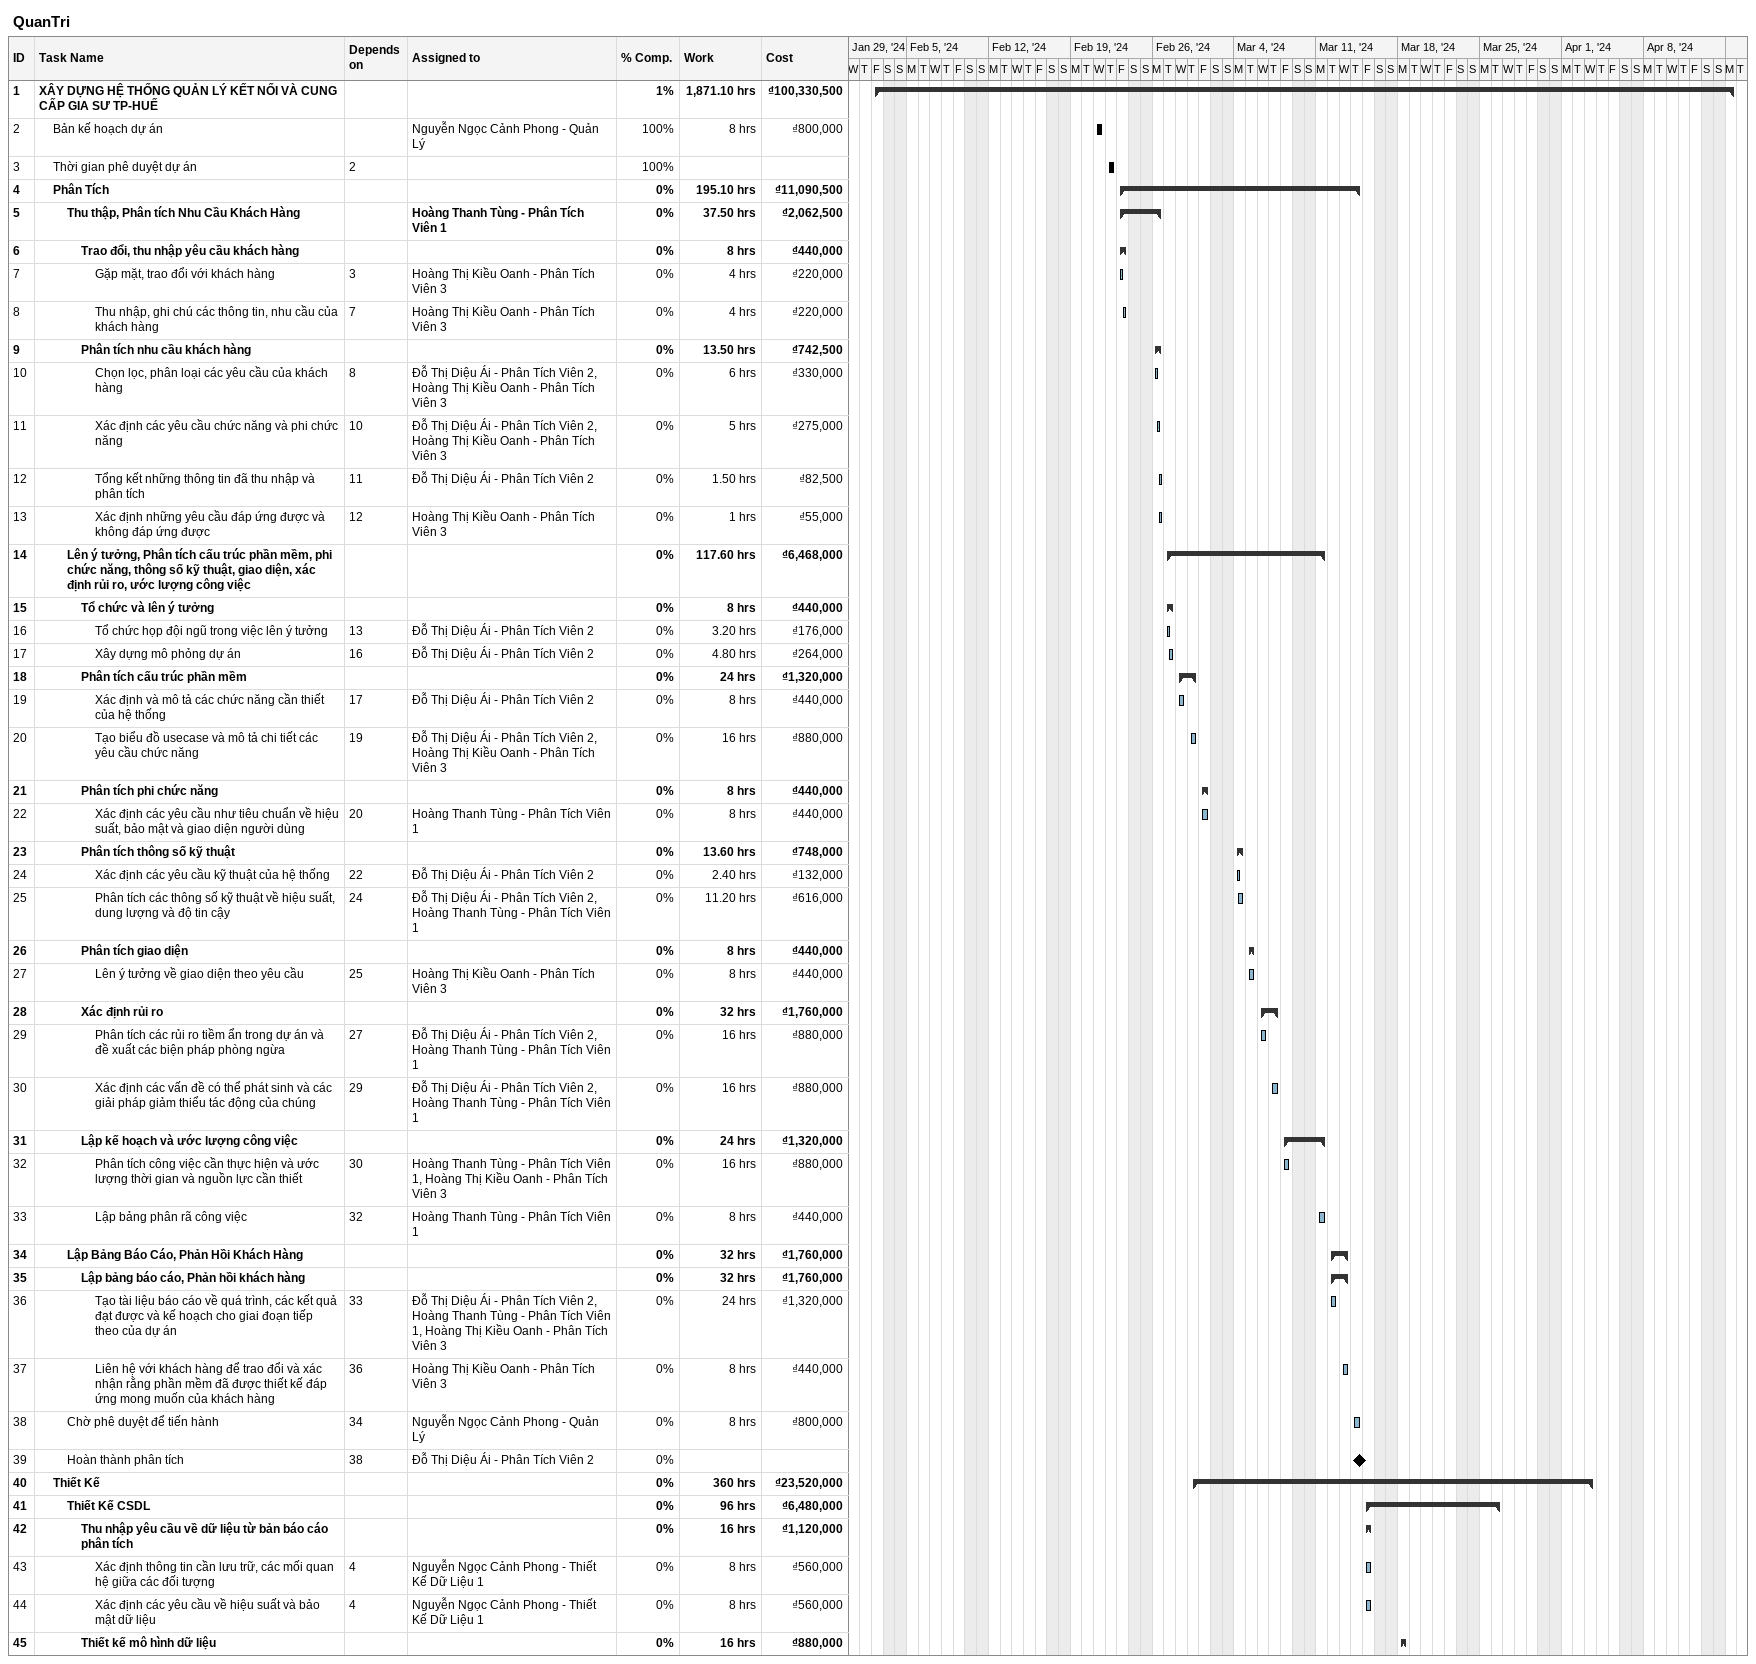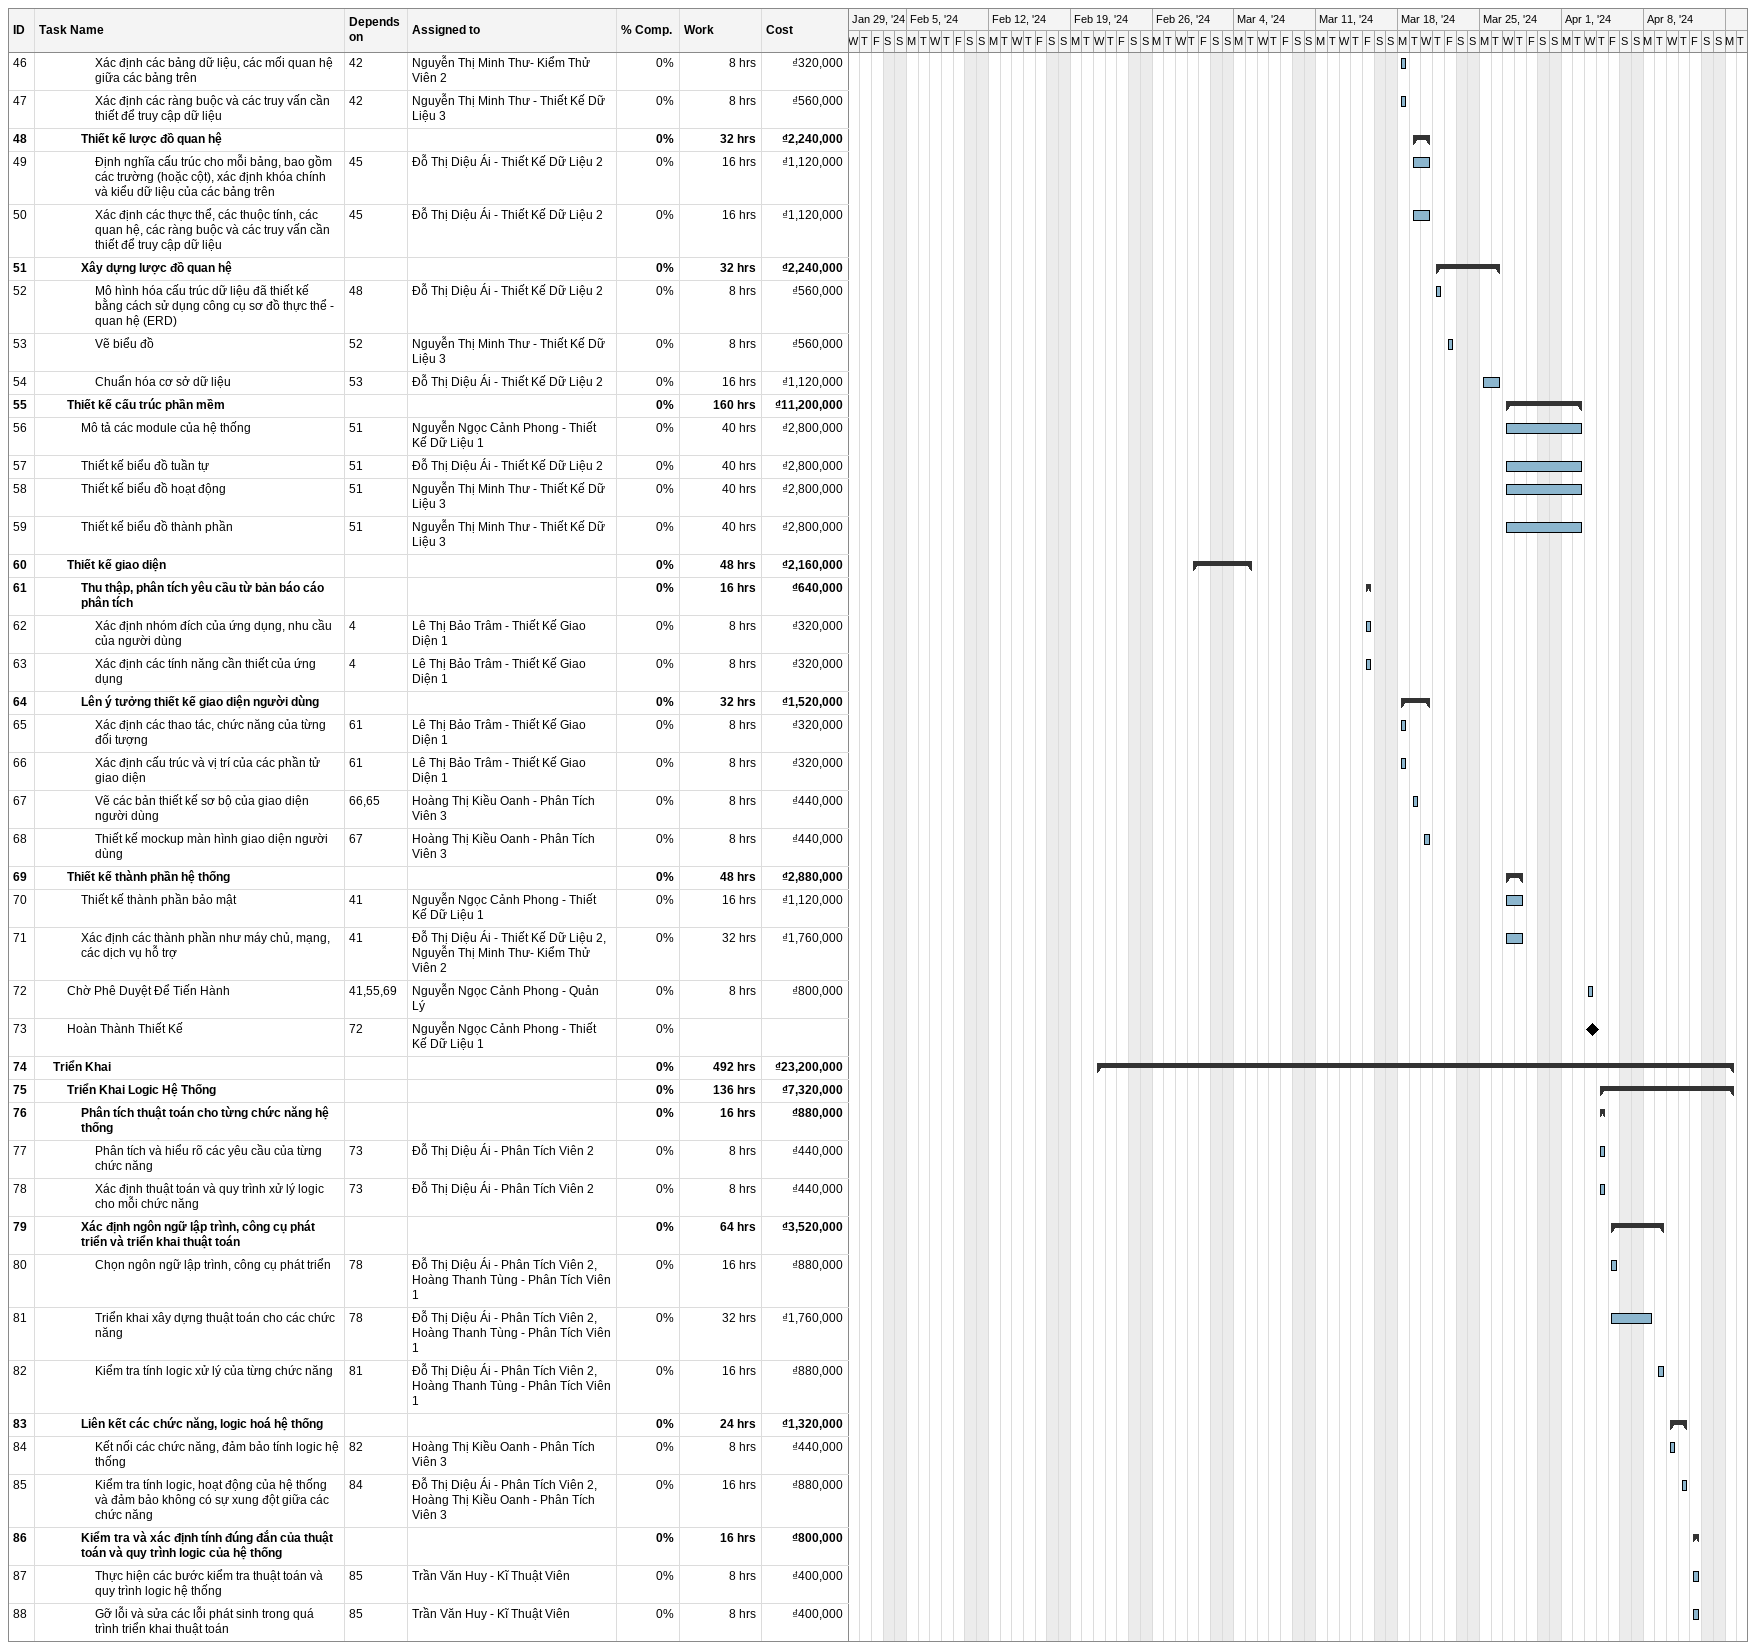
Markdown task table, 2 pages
QuanTri

| ID | Level | Task | Start | Finish | Predecessors | Resources | % complete | Work (h) | Cost (₫) |
|---|---|---|---|---|---|---|---|---|---|
| 1 | 1 | **XÂY DỰNG HỆ THỐNG QUẢN LÝ KẾT NỐI VÀ CUNG CẤP GIA SƯ TP-HUẾ** | 2024-02-02 | 2024-04-15 |  |  | 1 | 1871.10 | 100330500 |
| 2 | 2 | Bản kế hoạch dự án | 2024-02-21 | 2024-02-21 |  | Nguyễn Ngọc Cảnh Phong - Quản Lý | 100 | 8 | 800000 |
| 3 | 2 | Thời gian phê duyệt dự án | 2024-02-22 | 2024-02-22 | 2 |  | 100 |  |  |
| 4 | 2 | **Phân Tích** | 2024-02-23 | 2024-03-14 |  |  | 0 | 195.10 | 11090500 |
| 5 | 3 | **Thu thập, Phân tích Nhu Cầu Khách Hàng** | 2024-02-23 | 2024-02-26 |  | Hoàng Thanh Tùng - Phân Tích Viên 1 | 0 | 37.50 | 2062500 |
| 6 | 4 | **Trao đổi, thu nhập yêu cầu khách hàng** | 2024-02-23 | 2024-02-23 |  |  | 0 | 8 | 440000 |
| 7 | 5 | Gặp mặt, trao đổi với khách hàng | 2024-02-23 | 2024-02-23 | 3 | Hoàng Thị Kiều Oanh - Phân Tích Viên 3 | 0 | 4 | 220000 |
| 8 | 5 | Thu nhập, ghi chú các thông tin, nhu cầu của khách hàng | 2024-02-23 | 2024-02-23 | 7 | Hoàng Thị Kiều Oanh - Phân Tích Viên 3 | 0 | 4 | 220000 |
| 9 | 4 | **Phân tích nhu cầu khách hàng** | 2024-02-26 | 2024-02-26 |  |  | 0 | 13.50 | 742500 |
| 10 | 5 | Chọn lọc, phân loại các yêu cầu của khách hàng | 2024-02-26 | 2024-02-26 | 8 | Đỗ Thị Diệu Ái - Phân Tích Viên 2, Hoàng Thị Kiều Oanh - Phân Tích Viên 3 | 0 | 6 | 330000 |
| 11 | 5 | Xác định các yêu cầu chức năng và phi chức năng | 2024-02-26 | 2024-02-26 | 10 | Đỗ Thị Diệu Ái - Phân Tích Viên 2, Hoàng Thị Kiều Oanh - Phân Tích Viên 3 | 0 | 5 | 275000 |
| 12 | 5 | Tổng kết những thông tin đã thu nhập và phân tích | 2024-02-26 | 2024-02-26 | 11 | Đỗ Thị Diệu Ái - Phân Tích Viên 2 | 0 | 1.50 | 82500 |
| 13 | 5 | Xác định những yêu cầu đáp ứng được và không đáp ứng được | 2024-02-26 | 2024-02-26 | 12 | Hoàng Thị Kiều Oanh - Phân Tích Viên 3 | 0 | 1 | 55000 |
| 14 | 3 | **Lên ý tưởng, Phân tích cấu trúc phần mềm, phi chức năng, thông số kỹ thuật, giao diện, xác định rủi ro, ước lượng công việc** | 2024-02-27 | 2024-03-11 |  |  | 0 | 117.60 | 6468000 |
| 15 | 4 | **Tổ chức và lên ý tưởng** | 2024-02-27 | 2024-02-27 |  |  | 0 | 8 | 440000 |
| 16 | 5 | Tổ chức họp đội ngũ trong việc lên ý tưởng | 2024-02-27 | 2024-02-27 | 13 | Đỗ Thị Diệu Ái - Phân Tích Viên 2 | 0 | 3.20 | 176000 |
| 17 | 5 | Xây dựng mô phỏng dự án | 2024-02-27 | 2024-02-27 | 16 | Đỗ Thị Diệu Ái - Phân Tích Viên 2 | 0 | 4.80 | 264000 |
| 18 | 4 | **Phân tích cấu trúc phần mềm** | 2024-02-28 | 2024-02-29 |  |  | 0 | 24 | 1320000 |
| 19 | 5 | Xác định và mô tả các chức năng cần thiết của hệ thống | 2024-02-28 | 2024-02-28 | 17 | Đỗ Thị Diệu Ái - Phân Tích Viên 2 | 0 | 8 | 440000 |
| 20 | 5 | Tạo biểu đồ usecase và mô tả chi tiết các yêu cầu chức năng | 2024-02-29 | 2024-02-29 | 19 | Đỗ Thị Diệu Ái - Phân Tích Viên 2, Hoàng Thị Kiều Oanh - Phân Tích Viên 3 | 0 | 16 | 880000 |
| 21 | 4 | **Phân tích phi chức năng** | 2024-03-01 | 2024-03-01 |  |  | 0 | 8 | 440000 |
| 22 | 5 | Xác định các yêu cầu như tiêu chuẩn về hiệu suất, bảo mật và giao diện người dùng | 2024-03-01 | 2024-03-01 | 20 | Hoàng Thanh Tùng - Phân Tích Viên 1 | 0 | 8 | 440000 |
| 23 | 4 | **Phân tích thông số kỹ thuật** | 2024-03-04 | 2024-03-04 |  |  | 0 | 13.60 | 748000 |
| 24 | 5 | Xác định các yêu cầu kỹ thuật của hệ thống | 2024-03-04 | 2024-03-04 | 22 | Đỗ Thị Diệu Ái - Phân Tích Viên 2 | 0 | 2.40 | 132000 |
| 25 | 5 | Phân tích các thông số kỹ thuật về hiệu suất, dung lượng và độ tin cậy | 2024-03-04 | 2024-03-04 | 24 | Đỗ Thị Diệu Ái - Phân Tích Viên 2, Hoàng Thanh Tùng - Phân Tích Viên 1 | 0 | 11.20 | 616000 |
| 26 | 4 | **Phân tích giao diện** | 2024-03-05 | 2024-03-05 |  |  | 0 | 8 | 440000 |
| 27 | 5 | Lên ý tưởng về giao diện theo yêu cầu | 2024-03-05 | 2024-03-05 | 25 | Hoàng Thị Kiều Oanh - Phân Tích Viên 3 | 0 | 8 | 440000 |
| 28 | 4 | **Xác định rủi ro** | 2024-03-06 | 2024-03-07 |  |  | 0 | 32 | 1760000 |
| 29 | 5 | Phân tích các rủi ro tiềm ẩn trong dự án và đề xuất các biện pháp phòng ngừa | 2024-03-06 | 2024-03-06 | 27 | Đỗ Thị Diệu Ái - Phân Tích Viên 2, Hoàng Thanh Tùng - Phân Tích Viên 1 | 0 | 16 | 880000 |
| 30 | 5 | Xác định các vấn đề có thể phát sinh và các giải pháp giảm thiểu tác động của chúng | 2024-03-07 | 2024-03-07 | 29 | Đỗ Thị Diệu Ái - Phân Tích Viên 2, Hoàng Thanh Tùng - Phân Tích Viên 1 | 0 | 16 | 880000 |
| 31 | 4 | **Lập kế hoạch và ước lượng công việc** | 2024-03-08 | 2024-03-11 |  |  | 0 | 24 | 1320000 |
| 32 | 5 | Phân tích công việc cần thực hiện và ước lượng thời gian và nguồn lực cần thiết | 2024-03-08 | 2024-03-08 | 30 | Hoàng Thanh Tùng - Phân Tích Viên 1, Hoàng Thị Kiều Oanh - Phân Tích Viên 3 | 0 | 16 | 880000 |
| 33 | 5 | Lập bảng phân rã công việc | 2024-03-11 | 2024-03-11 | 32 | Hoàng Thanh Tùng - Phân Tích Viên 1 | 0 | 8 | 440000 |
| 34 | 3 | **Lập Bảng Báo Cáo, Phản Hồi Khách Hàng** | 2024-03-12 | 2024-03-13 |  |  | 0 | 32 | 1760000 |
| 35 | 4 | **Lập bảng báo cáo, Phản hồi khách hàng** | 2024-03-12 | 2024-03-13 |  |  | 0 | 32 | 1760000 |
| 36 | 5 | Tạo tài liệu báo cáo về quá trình, các kết quả đạt được và kế hoạch cho giai đoạn tiếp theo của dự án | 2024-03-12 | 2024-03-12 | 33 | Đỗ Thị Diệu Ái - Phân Tích Viên 2, Hoàng Thanh Tùng - Phân Tích Viên 1, Hoàng Thị Kiều Oanh - Phân Tích Viên 3 | 0 | 24 | 1320000 |
| 37 | 5 | Liên hệ với khách hàng để trao đổi và xác nhận rằng phần mềm đã được thiết kế đáp ứng mong muốn của khách hàng | 2024-03-13 | 2024-03-13 | 36 | Hoàng Thị Kiều Oanh - Phân Tích Viên 3 | 0 | 8 | 440000 |
| 38 | 3 | Chờ phê duyệt để tiến hành | 2024-03-14 | 2024-03-14 | 34 | Nguyễn Ngọc Cảnh Phong - Quản Lý | 0 | 8 | 800000 |
| 39 | 3 | Hoàn thành phân tích (milestone) | 2024-03-14 | 2024-03-14 | 38 | Đỗ Thị Diệu Ái - Phân Tích Viên 2 | 0 |  |  |
| 40 | 2 | **Thiết Kế** | 2024-02-29 | 2024-04-03 |  |  | 0 | 360 | 23520000 |
| 41 | 3 | **Thiết Kế CSDL** | 2024-03-15 | 2024-03-26 |  |  | 0 | 96 | 6480000 |
| 42 | 4 | **Thu nhập yêu cầu về dữ liệu từ bản báo cáo phân tích** | 2024-03-15 | 2024-03-15 |  |  | 0 | 16 | 1120000 |
| 43 | 5 | Xác định thông tin cần lưu trữ, các mối quan hệ giữa các đối tượng | 2024-03-15 | 2024-03-15 | 4 | Nguyễn Ngọc Cảnh Phong - Thiết Kế Dữ Liệu 1 | 0 | 8 | 560000 |
| 44 | 5 | Xác định các yêu cầu về hiệu suất và bảo mật dữ liệu | 2024-03-15 | 2024-03-15 | 4 | Nguyễn Ngọc Cảnh Phong - Thiết Kế Dữ Liệu 1 | 0 | 8 | 560000 |
| 45 | 4 | **Thiết kế mô hình dữ liệu** | 2024-03-18 | 2024-03-18 |  |  | 0 | 16 | 880000 |
| 46 | 5 | Xác định các bảng dữ liệu, các mối quan hệ giữa các bảng trên | 2024-03-18 | 2024-03-18 | 42 | Nguyễn Thị Minh Thư- Kiểm Thử Viên 2 | 0 | 8 | 320000 |
| 47 | 5 | Xác định các ràng buộc và các truy vấn cần thiết để truy cập dữ liệu | 2024-03-18 | 2024-03-18 | 42 | Nguyễn Thị Minh Thư - Thiết Kế Dữ Liệu 3 | 0 | 8 | 560000 |
| 48 | 4 | **Thiết kế lược đồ quan hệ** | 2024-03-19 | 2024-03-20 |  |  | 0 | 32 | 2240000 |
| 49 | 5 | Định nghĩa cấu trúc cho mỗi bảng, bao gồm các trường (hoặc cột), xác định khóa chính và kiểu dữ liệu của các bảng trên | 2024-03-19 | 2024-03-20 | 45 | Đỗ Thị Diệu Ái - Thiết Kế Dữ Liệu 2 | 0 | 16 | 1120000 |
| 50 | 5 | Xác định các thực thể, các thuộc tính, các quan hệ, các ràng buộc và các truy vấn cần thiết để truy cập dữ liệu | 2024-03-19 | 2024-03-20 | 45 | Đỗ Thị Diệu Ái - Thiết Kế Dữ Liệu 2 | 0 | 16 | 1120000 |
| 51 | 4 | **Xây dựng lược đồ quan hệ** | 2024-03-21 | 2024-03-26 |  |  | 0 | 32 | 2240000 |
| 52 | 5 | Mô hình hóa cấu trúc dữ liệu đã thiết kế bằng cách sử dụng công cụ sơ đồ thực thể - quan hệ (ERD) | 2024-03-21 | 2024-03-21 | 48 | Đỗ Thị Diệu Ái - Thiết Kế Dữ Liệu 2 | 0 | 8 | 560000 |
| 53 | 5 | Vẽ biểu đồ | 2024-03-22 | 2024-03-22 | 52 | Nguyễn Thị Minh Thư - Thiết Kế Dữ Liệu 3 | 0 | 8 | 560000 |
| 54 | 5 | Chuẩn hóa cơ sở dữ liệu | 2024-03-25 | 2024-03-26 | 53 | Đỗ Thị Diệu Ái - Thiết Kế Dữ Liệu 2 | 0 | 16 | 1120000 |
| 55 | 3 | **Thiết kế cấu trúc phần mềm** | 2024-03-27 | 2024-04-02 |  |  | 0 | 160 | 11200000 |
| 56 | 4 | Mô tả các module của hệ thống | 2024-03-27 | 2024-04-02 | 51 | Nguyễn Ngọc Cảnh Phong - Thiết Kế Dữ Liệu 1 | 0 | 40 | 2800000 |
| 57 | 4 | Thiết kế biểu đồ tuần tự | 2024-03-27 | 2024-04-02 | 51 | Đỗ Thị Diệu Ái - Thiết Kế Dữ Liệu 2 | 0 | 40 | 2800000 |
| 58 | 4 | Thiết kế biểu đồ hoạt động | 2024-03-27 | 2024-04-02 | 51 | Nguyễn Thị Minh Thư - Thiết Kế Dữ Liệu 3 | 0 | 40 | 2800000 |
| 59 | 4 | Thiết kế biểu đồ thành phần | 2024-03-27 | 2024-04-02 | 51 | Nguyễn Thị Minh Thư - Thiết Kế Dữ Liệu 3 | 0 | 40 | 2800000 |
| 60 | 3 | **Thiết kế giao diện** | 2024-02-29 | 2024-03-05 |  |  | 0 | 48 | 2160000 |
| 61 | 4 | **Thu thập, phân tích yêu cầu từ bản báo cáo phân tích** | 2024-03-15 | 2024-03-15 |  |  | 0 | 16 | 640000 |
| 62 | 5 | Xác định nhóm đích của ứng dụng, nhu cầu của người dùng | 2024-03-15 | 2024-03-15 | 4 | Lê Thị Bảo Trâm - Thiết Kế Giao Diện 1 | 0 | 8 | 320000 |
| 63 | 5 | Xác định các tính năng cần thiết của ứng dụng | 2024-03-15 | 2024-03-15 | 4 | Lê Thị Bảo Trâm - Thiết Kế Giao Diện 1 | 0 | 8 | 320000 |
| 64 | 4 | **Lên ý tưởng thiết kế giao diện người dùng** | 2024-03-18 | 2024-03-20 |  |  | 0 | 32 | 1520000 |
| 65 | 5 | Xác định các thao tác, chức năng của từng đối tượng | 2024-03-18 | 2024-03-18 | 61 | Lê Thị Bảo Trâm - Thiết Kế Giao Diện 1 | 0 | 8 | 320000 |
| 66 | 5 | Xác định cấu trúc và vị trí của các phần tử giao diện | 2024-03-18 | 2024-03-18 | 61 | Lê Thị Bảo Trâm - Thiết Kế Giao Diện 1 | 0 | 8 | 320000 |
| 67 | 5 | Vẽ các bản thiết kế sơ bộ của giao diện người dùng | 2024-03-19 | 2024-03-19 | 66, 65 | Hoàng Thị Kiều Oanh - Phân Tích Viên 3 | 0 | 8 | 440000 |
| 68 | 5 | Thiết kế mockup màn hình giao diện người dùng | 2024-03-20 | 2024-03-20 | 67 | Hoàng Thị Kiều Oanh - Phân Tích Viên 3 | 0 | 8 | 440000 |
| 69 | 3 | **Thiết kế thành phần hệ thống** | 2024-03-27 | 2024-03-28 |  |  | 0 | 48 | 2880000 |
| 70 | 4 | Thiết kế thành phần bảo mật | 2024-03-27 | 2024-03-28 | 41 | Nguyễn Ngọc Cảnh Phong - Thiết Kế Dữ Liệu 1 | 0 | 16 | 1120000 |
| 71 | 4 | Xác định các thành phần như máy chủ, mạng, các dịch vụ hỗ trợ | 2024-03-27 | 2024-03-28 | 41 | Đỗ Thị Diệu Ái - Thiết Kế Dữ Liệu 2, Nguyễn Thị Minh Thư- Kiểm Thử Viên 2 | 0 | 32 | 1760000 |
| 72 | 3 | Chờ Phê Duyệt Để Tiến Hành | 2024-04-03 | 2024-04-03 | 41, 55, 69 | Nguyễn Ngọc Cảnh Phong - Quản Lý | 0 | 8 | 800000 |
| 73 | 3 | Hoàn Thành Thiết Kế (milestone) | 2024-04-03 | 2024-04-03 | 72 | Nguyễn Ngọc Cảnh Phong - Thiết Kế Dữ Liệu 1 | 0 |  |  |
| 74 | 2 | **Triển Khai** | 2024-02-21 | 2024-04-15 |  |  | 0 | 492 | 23200000 |
| 75 | 3 | **Triển Khai Logic Hệ Thống** | 2024-04-04 | 2024-04-15 |  |  | 0 | 136 | 7320000 |
| 76 | 4 | **Phân tích thuật toán cho từng chức năng hệ thống** | 2024-04-04 | 2024-04-04 |  |  | 0 | 16 | 880000 |
| 77 | 5 | Phân tích và hiểu rõ các yêu cầu của từng chức năng | 2024-04-04 | 2024-04-04 | 73 | Đỗ Thị Diệu Ái - Phân Tích Viên 2 | 0 | 8 | 440000 |
| 78 | 5 | Xác định thuật toán và quy trình xử lý logic cho mỗi chức năng | 2024-04-04 | 2024-04-04 | 73 | Đỗ Thị Diệu Ái - Phân Tích Viên 2 | 0 | 8 | 440000 |
| 79 | 4 | **Xác định ngôn ngữ lập trình, công cụ phát triển và triển khai thuật toán** | 2024-04-05 | 2024-04-09 |  |  | 0 | 64 | 3520000 |
| 80 | 5 | Chọn ngôn ngữ lập trình, công cụ phát triển | 2024-04-05 | 2024-04-05 | 78 | Đỗ Thị Diệu Ái - Phân Tích Viên 2, Hoàng Thanh Tùng - Phân Tích Viên 1 | 0 | 16 | 880000 |
| 81 | 5 | Triển khai xây dựng thuật toán cho các chức năng | 2024-04-05 | 2024-04-08 | 78 | Đỗ Thị Diệu Ái - Phân Tích Viên 2, Hoàng Thanh Tùng - Phân Tích Viên 1 | 0 | 32 | 1760000 |
| 82 | 5 | Kiểm tra tính logic xử lý của từng chức năng | 2024-04-09 | 2024-04-09 | 81 | Đỗ Thị Diệu Ái - Phân Tích Viên 2, Hoàng Thanh Tùng - Phân Tích Viên 1 | 0 | 16 | 880000 |
| 83 | 4 | **Liên kết các chức năng, logic hoá hệ thống** | 2024-04-10 | 2024-04-11 |  |  | 0 | 24 | 1320000 |
| 84 | 5 | Kết nối các chức năng, đảm bảo tính logic hệ thống | 2024-04-10 | 2024-04-10 | 82 | Hoàng Thị Kiều Oanh - Phân Tích Viên 3 | 0 | 8 | 440000 |
| 85 | 5 | Kiểm tra tính logic, hoạt động của hệ thống và đảm bảo không có sự xung đột giữa các chức năng | 2024-04-11 | 2024-04-11 | 84 | Đỗ Thị Diệu Ái - Phân Tích Viên 2, Hoàng Thị Kiều Oanh - Phân Tích Viên 3 | 0 | 16 | 880000 |
| 86 | 4 | **Kiểm tra và xác định tính đúng đắn của thuật toán và quy trình logic của hệ thống** | 2024-04-12 | 2024-04-12 |  |  | 0 | 16 | 800000 |
| 87 | 5 | Thực hiện các bước kiểm tra thuật toán và quy trình logic hệ thống | 2024-04-12 | 2024-04-12 | 85 | Trần Văn Huy - Kĩ Thuật Viên | 0 | 8 | 400000 |
| 88 | 5 | Gỡ lỗi và sửa các lỗi phát sinh trong quá trình triển khai thuật toán | 2024-04-12 | 2024-04-12 | 85 | Trần Văn Huy - Kĩ Thuật Viên | 0 | 8 | 400000 |
